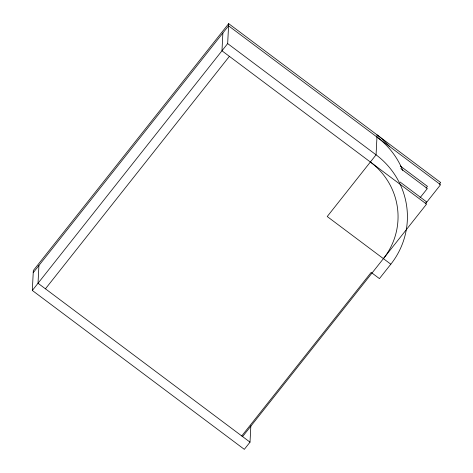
<?xml version="1.0" encoding="UTF-8"?>
<svg xmlns="http://www.w3.org/2000/svg" width="473" height="473" viewBox="0 0 473 473"><rect width="100%" height="100%" fill="white"/><g stroke="black" fill="none" stroke-linecap="round" stroke-linejoin="round"><path stroke-width="0.71" d="M250.844 425.806L250.016 442.149L244.322 449.35L32.324 290.457L33.335 270.515L228.678 23.65L440.676 182.543L439.299 184.287M38.922 265.495L38.023 283.256L250.016 442.149M222.872 33.033L221.973 50.794L426.545 204.129L242.596 436.591M32.324 290.457L227.667 43.593L228.678 23.65M33.222 272.69L228.571 25.832L440.564 184.724L425.434 203.851M45.443 288.814L229.393 56.352M426.078 188.094L427.45 186.368L400.294 166.011M420.036 197.773L427.338 188.544L400.773 168.636M425.286 203.68L426.658 201.947L400.093 182.034M241.75 435.952L371.163 272.407L379.435 278.603L390.828 264.206A80.191 77.974 2.9 0 0 376.065 154.819L377.076 134.876A80.191 77.974 2.9 0 1 389.776 146.76M227.667 43.593L376.065 154.819L327.227 216.533L390.828 264.206M370.371 162.02A70.838 68.881 2.9 0 1 383.408 258.642M376.963 137.058A80.191 77.974 2.9 0 1 402.771 170.487"/></g></svg>
